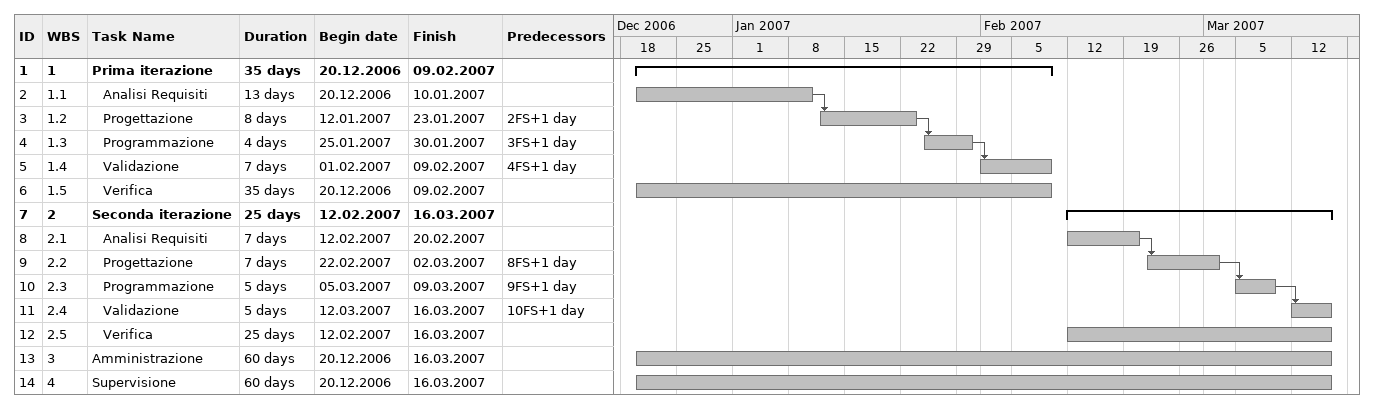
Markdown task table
| ID | WBS | Task | Duration | Start | Finish | Predecessors |
|---|---|---|---|---|---|---|
| 1 | 1 | **Prima iterazione** | 35d | 2006-12-20 | 2007-02-09 |  |
| 2 | 1.1 | Analisi Requisiti | 13d | 2006-12-20 | 2007-01-10 |  |
| 3 | 1.2 | Progettazione | 8d | 2007-01-12 | 2007-01-23 | 2FS+1d |
| 4 | 1.3 | Programmazione | 4d | 2007-01-25 | 2007-01-30 | 3FS+1d |
| 5 | 1.4 | Validazione | 7d | 2007-02-01 | 2007-02-09 | 4FS+1d |
| 6 | 1.5 | Verifica | 35d | 2006-12-20 | 2007-02-09 |  |
| 7 | 2 | **Seconda iterazione** | 25d | 2007-02-12 | 2007-03-16 |  |
| 8 | 2.1 | Analisi Requisiti | 7d | 2007-02-12 | 2007-02-20 |  |
| 9 | 2.2 | Progettazione | 7d | 2007-02-22 | 2007-03-02 | 8FS+1d |
| 10 | 2.3 | Programmazione | 5d | 2007-03-05 | 2007-03-09 | 9FS+1d |
| 11 | 2.4 | Validazione | 5d | 2007-03-12 | 2007-03-16 | 10FS+1d |
| 12 | 2.5 | Verifica | 25d | 2007-02-12 | 2007-03-16 |  |
| 13 | 3 | Amministrazione | 60d | 2006-12-20 | 2007-03-16 |  |
| 14 | 4 | Supervisione | 60d | 2006-12-20 | 2007-03-16 |  |
